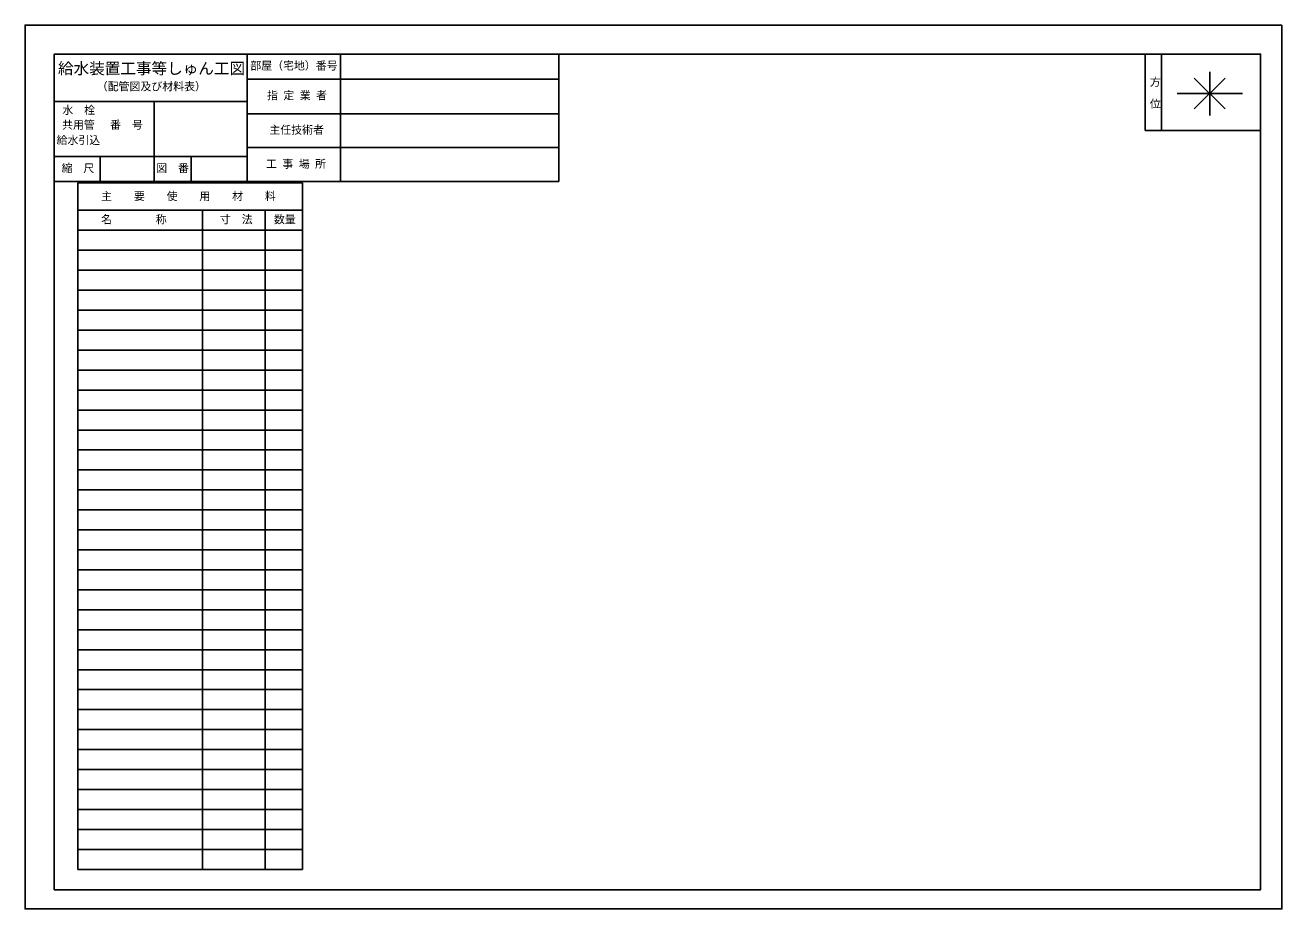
# Model space of a CAD drawing. Units: millimetres, scale not verified. Extents: x -10012 to 10136, y -7115 to 7044.
import ezdxf
from ezdxf.enums import TextEntityAlignment as Align

# ---------------------------------------------------------------- set-up
doc = ezdxf.new("R2010")
doc.units = ezdxf.units.MM
doc.header["$LTSCALE"] = 50
doc.layers.add('0-0_0', color=7, linetype='Continuous')
doc.layers.add('1-8_PAPERLAYER', color=7, linetype='Continuous')
doc.styles.add('@ＭＳ ゴシック', font='')
doc.styles.add('ＭＳ ゴシック', font='')
doc.styles.get('@ＭＳ ゴシック').set_extended_font_data('@MS Gothic')
doc.styles.get('ＭＳ ゴシック').set_extended_font_data('MS Gothic')

msp = doc.modelspace()

# ---------------------------------------------------------------- linework, layer by layer
at = {"layer": '0-0_0'}
msp.add_lwpolyline([(10136.06, 7043.83), (10136.06, -7115.36), (-10012.04, -7115.36), (-10012.04, 7043.83)], close=True, dxfattribs=at)
at = {"layer": '1-8_PAPERLAYER'}
for p, q in [((-6453.79, 6580.49), (-1453.79, 6580.49)), ((-6453.79, 4539.86), (-6453.79, 6580.49)), ((-4953.79, 6580.49), (-4953.79, 4539.86)), ((-1453.79, 4539.86), (-1453.79, 6580.49)), ((7944.56, 6580.49), (7944.56, 5354.67)), ((8206.95, 6580.49), (8206.95, 5354.67)), ((8980.17, 6297.99), (8980.17, 5597.99)), ((-6453.79, 6180.49), (-1453.79, 6180.49)), ((9228.25, 6194.87), (8732.08, 5701.1)), ((8732.08, 6194.87), (9228.25, 5701.1)), ((8455.17, 5947.99), (9505.17, 5947.99)), ((-9544.52, 5821.45), (-6453.79, 5821.45)), ((-7943.95, 5821.45), (-7943.95, 4539.86)), ((-6453.79, 5622.85), (-1453.79, 5622.85)), ((7944.56, 5354.67), (9794.56, 5354.67)), ((-6453.79, 5086.05), (-1453.79, 5086.05)), ((-9544.52, 4940.06), (-6453.79, 4940.06)), ((-8808.1, 4940.06), (-8808.1, 4539.86)), ((-7347.98, 4940.06), (-7347.98, 4539.86)), ((-9544.52, 4539.86), (-1453.79, 4539.86)), ((-9166.13, 4076.77), (-5566.13, 4076.77)), ((-7166.13, -6483.23), (-7166.13, 4076.77)), ((-6166.13, -6483.23), (-6166.13, 4076.77)), ((-9166.13, 3756.77), (-5566.13, 3756.77)), ((-9166.13, 3436.77), (-5566.13, 3436.77)), ((-9166.13, 3116.77), (-5566.13, 3116.77)), ((-9166.13, 2796.77), (-5566.13, 2796.77)), ((-9166.13, 2476.77), (-5566.13, 2476.77)), ((-9166.13, 2156.77), (-5566.13, 2156.77)), ((-9166.13, 1836.77), (-5566.13, 1836.77)), ((-9166.13, 1516.77), (-5566.13, 1516.77)), ((-9166.13, 1196.77), (-5566.13, 1196.77)), ((-9166.13, 876.77), (-5566.13, 876.77)), ((-9166.13, 556.77), (-5566.13, 556.77)), ((-9166.13, 236.77), (-5566.13, 236.77)), ((-9166.13, -83.23), (-5566.13, -83.23)), ((-9166.13, -403.23), (-5566.13, -403.23)), ((-9166.13, -723.23), (-5566.13, -723.23)), ((-9166.13, -1043.23), (-5566.13, -1043.23)), ((-9166.13, -1363.23), (-5566.13, -1363.23)), ((-9166.13, -1683.23), (-5566.13, -1683.23)), ((-9166.13, -2003.23), (-5566.13, -2003.23)), ((-9166.13, -2323.23), (-5566.13, -2323.23)), ((-9166.13, -2643.23), (-5566.13, -2643.23)), ((-9166.13, -2963.23), (-5566.13, -2963.23)), ((-9166.13, -3283.23), (-5566.13, -3283.23)), ((-9166.13, -3603.23), (-5566.13, -3603.23)), ((-9166.13, -3923.23), (-5566.13, -3923.23)), ((-9166.13, -4243.23), (-5566.13, -4243.23)), ((-9166.13, -4563.23), (-5566.13, -4563.23)), ((-9166.13, -4883.23), (-5566.13, -4883.23)), ((-9166.13, -5203.23), (-5566.13, -5203.23)), ((-9166.13, -5523.23), (-5566.13, -5523.23)), ((-9166.13, -5843.23), (-5566.13, -5843.23)), ((-9166.13, -6163.23), (-5566.13, -6163.23))]:
    msp.add_line(p, q, dxfattribs=at)
for points in [[(-9544.52, -6809.32), (9794.56, -6809.32), (9794.56, 6580.49), (-9544.52, 6580.49)], [(-9166.13, -6483.23), (-5566.13, -6483.23), (-5566.13, 4516.77), (-9166.13, 4516.77)]]:
    msp.add_lwpolyline(points, close=True, dxfattribs=at)
msp.add_lwpolyline([(-1453.79, 6580.49), (-9544.52, 6580.49), (-9544.52, 4865.85)], dxfattribs=at)

# ---------------------------------------------------------------- texts
at = {"layer": '0-0_0', "style": 'ＭＳ ゴシック'}
msp.add_text('給水装置工事等しゅん工図', height=183.3, dxfattribs=at).set_placement((-9485.72, 6203.85), align=Align.BOTTOM_LEFT)
at = {"layer": '1-8_PAPERLAYER', "style": 'ＭＳ ゴシック'}
for s, p in [('部屋（宅地）番号', (-6402.39, 6292.23)), ('（配管図及び材料表）', (-8863.85, 5959.35)), ('指 定 業 者', (-6133.97, 5816.6)), ('水\u3000栓', (-9415.31, 5580.28)), ('共用管', (-9420.24, 5344.09)), ('番\u3000号', (-8650.15, 5344.09)), ('主任技術者', (-6095.76, 5263.02)), ('給水引込', (-9507.74, 5098.47)), ('工 事 場 所', (-6150.58, 4717.75)), ('縮\u3000尺', (-9427.55, 4648.83)), ('図\u3000番', (-7909.81, 4650.68)), ('主\u3000\u3000要\u3000\u3000使\u3000\u3000用\u3000\u3000材\u3000\u3000料', (-8793.51, 4201.08)), ('名\u3000\u3000\u3000\u3000称', (-8793.51, 3828.35)), ('寸\u3000法', (-6889.82, 3829.72)), ('数量', (-6023.41, 3829.16))]:
    msp.add_text(s, height=128.3, dxfattribs=at).set_placement(p, align=Align.BOTTOM_LEFT)
at = {"layer": '1-8_PAPERLAYER', "style": '@ＭＳ ゴシック'}
msp.add_text('方\u3000位', height=128.3, rotation=270, dxfattribs=at).set_placement((8000.59, 6224.11), align=Align.BOTTOM_LEFT)

doc.saveas('drawing.dxf')
